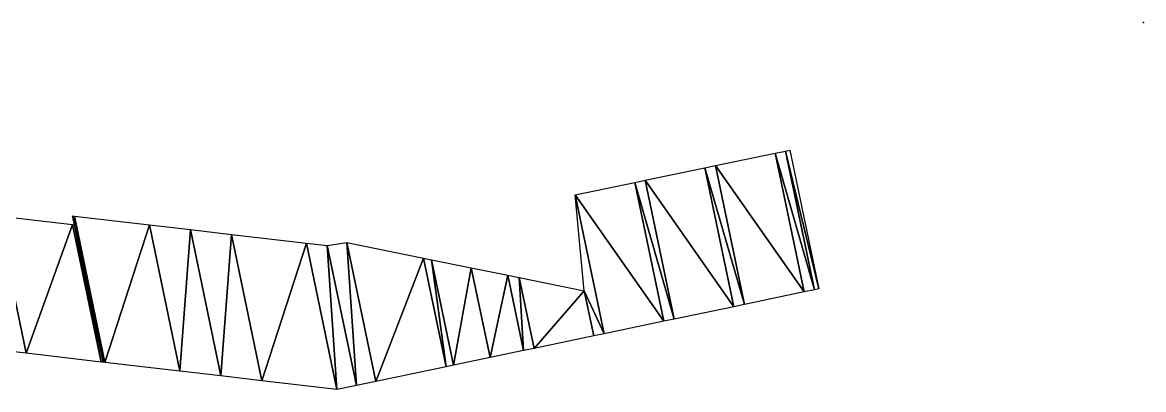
# Model space of a CAD drawing. Header units: metres. Extents: x 1882598 to 1885460, y 3171405 to 3171756.
# Drawn here: x 1883284.26 to 1883299.91, y 3171643.94 to 3171649.06 of the extents above; entities that cross this region are included whole.
import ezdxf

# ---------------------------------------------------------------- set-up
doc = ezdxf.new("R2010")
doc.units = ezdxf.units.M
doc.header["$MEASUREMENT"] = 0
doc.layers.add('Triangles surfaces projet', color=7, linetype='Continuous', true_color=0x848484)

msp = doc.modelspace()

# ---------------------------------------------------------------- linework, layer by layer
msp.add_point((1883299.914, 3171649.064, 150.862))
at = {"layer": 'Triangles surfaces projet'}
for points in [[(1883295.174, 3171645.303, 150.937), (1883293.937, 3171647.066, 150.987), (1883294.77, 3171647.24, 150.976), (1883295.174, 3171645.303, 150.937)], [(1883294.77, 3171647.24, 150.976), (1883294.916, 3171647.27, 150.975), (1883295.32, 3171645.333, 150.935), (1883294.77, 3171647.24, 150.976)], [(1883295.174, 3171645.303, 150.937), (1883294.77, 3171647.24, 150.976), (1883295.32, 3171645.333, 150.935), (1883295.174, 3171645.303, 150.937)], [(1883294.976, 3171647.283, 150.974), (1883295.38, 3171645.346, 150.934), (1883294.916, 3171647.27, 150.975), (1883294.976, 3171647.283, 150.974)], [(1883295.32, 3171645.333, 150.935), (1883294.916, 3171647.27, 150.975), (1883295.38, 3171645.346, 150.934), (1883295.32, 3171645.333, 150.935)], [(1883294.341, 3171645.129, 150.947), (1883293.791, 3171647.035, 150.989), (1883293.937, 3171647.066, 150.987), (1883294.341, 3171645.129, 150.947)], [(1883295.174, 3171645.303, 150.937), (1883294.341, 3171645.129, 150.947), (1883293.937, 3171647.066, 150.987), (1883295.174, 3171645.303, 150.937)], [(1883294.195, 3171645.098, 150.949), (1883292.958, 3171646.862, 150.999), (1883293.791, 3171647.035, 150.989), (1883294.195, 3171645.098, 150.949)], [(1883294.341, 3171645.129, 150.947), (1883294.195, 3171645.098, 150.949), (1883293.791, 3171647.035, 150.989), (1883294.341, 3171645.129, 150.947)], [(1883293.216, 3171644.894, 150.961), (1883291.979, 3171646.657, 151.011), (1883292.812, 3171646.831, 151.001), (1883293.216, 3171644.894, 150.961)], [(1883292.958, 3171646.862, 150.999), (1883293.362, 3171644.924, 150.959), (1883292.812, 3171646.831, 151.001), (1883292.958, 3171646.862, 150.999)], [(1883293.362, 3171644.924, 150.959), (1883293.216, 3171644.894, 150.961), (1883292.812, 3171646.831, 151.001), (1883293.362, 3171644.924, 150.959)], [(1883294.195, 3171645.098, 150.949), (1883293.362, 3171644.924, 150.959), (1883292.958, 3171646.862, 150.999), (1883294.195, 3171645.098, 150.949)], [(1883292.383, 3171644.72, 150.971), (1883292.106, 3171645.319, 150.986), (1883291.979, 3171646.657, 151.011), (1883292.383, 3171644.72, 150.971)], [(1883292.383, 3171644.72, 150.971), (1883291.979, 3171646.657, 151.011), (1883293.216, 3171644.894, 150.961), (1883292.383, 3171644.72, 150.971)], [(1883283.914, 3171646.366, 151.045), (1883284.314, 3171644.449, 151.006), (1883283.974, 3171644.488, 151.005), (1883283.914, 3171646.366, 151.045)], [(1883284.961, 3171646.243, 151.047), (1883284.314, 3171644.449, 151.006), (1883283.914, 3171646.366, 151.045), (1883284.961, 3171646.243, 151.047)], [(1883284.987, 3171646.363, 151.05), (1883284.987, 3171646.24, 151.047), (1883284.961, 3171646.366, 151.05), (1883284.987, 3171646.363, 151.05)], [(1883285.413, 3171644.32, 151.008), (1883284.987, 3171646.24, 151.047), (1883284.987, 3171646.363, 151.05), (1883285.413, 3171644.32, 151.008)], [(1883286.034, 3171646.241, 151.052), (1883285.413, 3171644.32, 151.008), (1883284.987, 3171646.363, 151.05), (1883286.034, 3171646.241, 151.052)], [(1883284.961, 3171646.243, 151.047), (1883285.361, 3171644.326, 151.008), (1883284.314, 3171644.449, 151.006), (1883284.961, 3171646.243, 151.047)], [(1883284.961, 3171646.243, 151.047), (1883284.987, 3171646.24, 151.047), (1883285.361, 3171644.326, 151.008), (1883284.961, 3171646.243, 151.047)], [(1883285.387, 3171644.323, 151.008), (1883285.361, 3171644.326, 151.008), (1883284.987, 3171646.24, 151.047), (1883285.387, 3171644.323, 151.008)], [(1883285.387, 3171644.323, 151.008), (1883284.987, 3171646.24, 151.047), (1883284.987, 3171646.24, 151.047), (1883285.387, 3171644.323, 151.008)], [(1883285.413, 3171644.32, 151.008), (1883285.387, 3171644.323, 151.008), (1883284.987, 3171646.24, 151.047), (1883285.413, 3171644.32, 151.008)], [(1883286.034, 3171646.241, 151.052), (1883286.46, 3171644.198, 151.01), (1883285.413, 3171644.32, 151.008), (1883286.034, 3171646.241, 151.052)], [(1883286.46, 3171644.198, 151.01), (1883286.034, 3171646.241, 151.052), (1883286.607, 3171646.174, 151.054), (1883286.46, 3171644.198, 151.01)], [(1883286.607, 3171646.174, 151.054), (1883287.033, 3171644.131, 151.012), (1883286.46, 3171644.198, 151.01), (1883286.607, 3171646.174, 151.054)], [(1883286.607, 3171646.174, 151.054), (1883287.18, 3171646.107, 151.055), (1883287.033, 3171644.131, 151.012), (1883286.607, 3171646.174, 151.054)], [(1883287.18, 3171646.107, 151.055), (1883287.606, 3171644.064, 151.013), (1883287.033, 3171644.131, 151.012), (1883287.18, 3171646.107, 151.055)], [(1883287.606, 3171644.064, 151.013), (1883287.18, 3171646.107, 151.055), (1883288.227, 3171645.985, 151.057), (1883287.606, 3171644.064, 151.013)], [(1883288.653, 3171643.941, 151.015), (1883287.606, 3171644.064, 151.013), (1883288.227, 3171645.985, 151.057), (1883288.653, 3171643.941, 151.015)], [(1883288.227, 3171645.985, 151.057), (1883288.518, 3171645.951, 151.052), (1883288.653, 3171643.941, 151.015), (1883288.227, 3171645.985, 151.057)], [(1883288.925, 3171643.998, 151.012), (1883288.518, 3171645.951, 151.052), (1883288.793, 3171645.992, 151.049), (1883288.925, 3171643.998, 151.012)], [(1883289.197, 3171644.055, 151.009), (1883288.925, 3171643.998, 151.012), (1883288.793, 3171645.992, 151.049), (1883289.197, 3171644.055, 151.009)], [(1883289.86, 3171645.775, 151.029), (1883289.197, 3171644.055, 151.009), (1883288.793, 3171645.992, 151.049), (1883289.86, 3171645.775, 151.029)], [(1883288.653, 3171643.941, 151.015), (1883288.518, 3171645.951, 151.052), (1883288.925, 3171643.998, 151.012), (1883288.653, 3171643.941, 151.015)], [(1883290.176, 3171644.259, 150.998), (1883289.197, 3171644.055, 151.009), (1883289.86, 3171645.775, 151.029), (1883290.176, 3171644.259, 150.998)], [(1883289.972, 3171645.753, 151.026), (1883290.176, 3171644.259, 150.998), (1883289.86, 3171645.775, 151.029), (1883289.972, 3171645.753, 151.026)], [(1883289.972, 3171645.753, 151.026), (1883290.28, 3171644.281, 150.996), (1883290.176, 3171644.259, 150.998), (1883289.972, 3171645.753, 151.026)], [(1883290.28, 3171644.281, 150.996), (1883289.972, 3171645.753, 151.026), (1883290.529, 3171645.639, 151.016), (1883290.28, 3171644.281, 150.996)], [(1883290.79, 3171644.388, 150.99), (1883290.28, 3171644.281, 150.996), (1883290.529, 3171645.639, 151.016), (1883290.79, 3171644.388, 150.99)], [(1883291.039, 3171645.536, 151.006), (1883290.79, 3171644.388, 150.99), (1883290.529, 3171645.639, 151.016), (1883291.039, 3171645.536, 151.006)], [(1883291.258, 3171644.485, 150.985), (1883290.79, 3171644.388, 150.99), (1883291.039, 3171645.536, 151.006), (1883291.258, 3171644.485, 150.985)], [(1883291.258, 3171644.485, 150.985), (1883291.039, 3171645.536, 151.006), (1883291.198, 3171645.503, 151.003), (1883291.258, 3171644.485, 150.985)], [(1883291.405, 3171644.516, 150.983), (1883291.258, 3171644.485, 150.985), (1883291.198, 3171645.503, 151.003), (1883291.405, 3171644.516, 150.983)], [(1883291.405, 3171644.516, 150.983), (1883291.198, 3171645.503, 151.003), (1883292.106, 3171645.319, 150.986), (1883291.405, 3171644.516, 150.983)], [(1883292.106, 3171645.319, 150.986), (1883292.237, 3171644.69, 150.973), (1883291.405, 3171644.516, 150.983), (1883292.106, 3171645.319, 150.986)], [(1883292.383, 3171644.72, 150.971), (1883292.237, 3171644.69, 150.973), (1883292.106, 3171645.319, 150.986), (1883292.383, 3171644.72, 150.971)]]:
    msp.add_3dface(points, dxfattribs=at)

doc.saveas('drawing.dxf')
